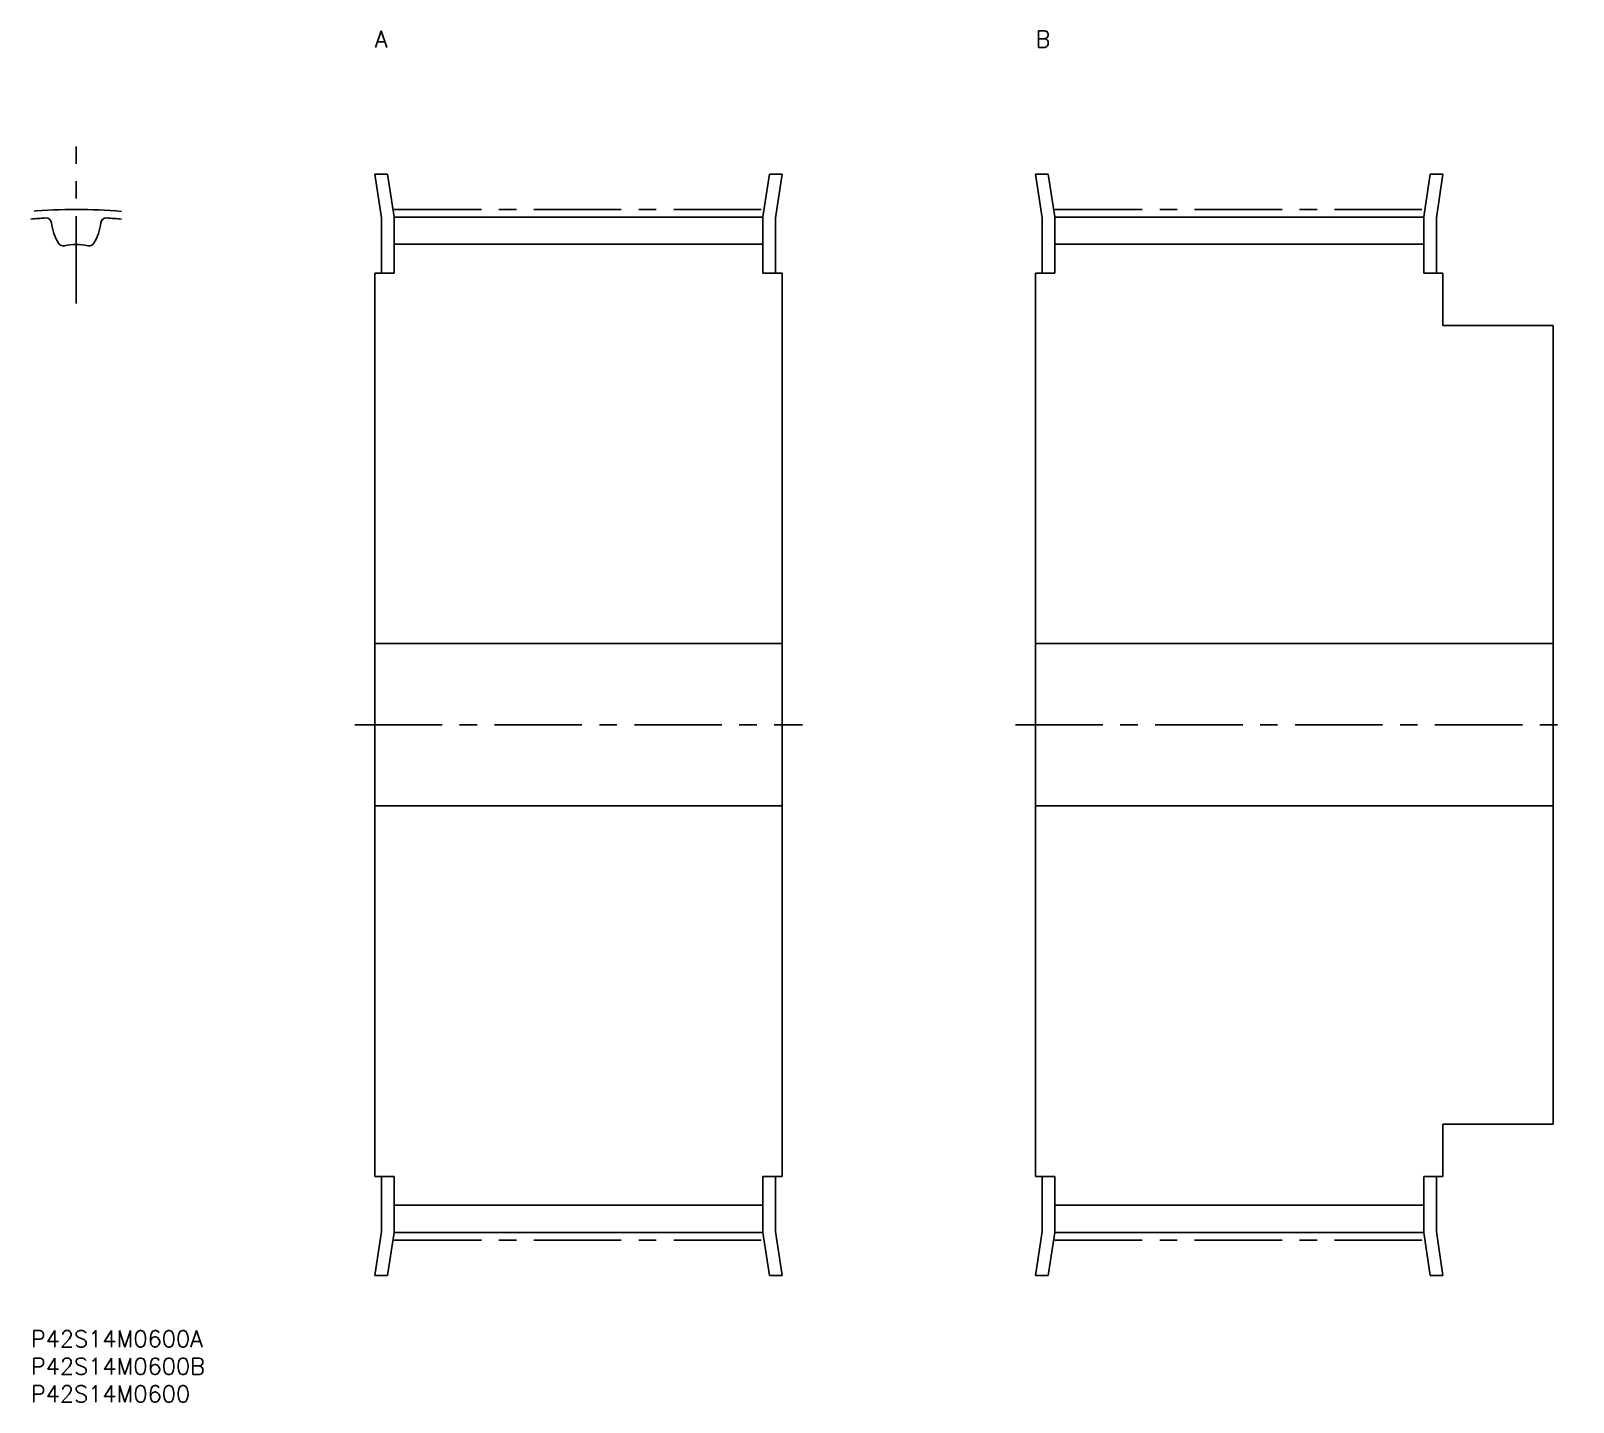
# Model space of a CAD drawing. Extents: x 0 to 280, y -13 to 236.
import ezdxf

# ---------------------------------------------------------------- set-up
doc = ezdxf.new("R2010")
doc.units = 0
doc.header["$LTSCALE"] = 0.5
doc.linetypes.add('CENTER', pattern=[50.8, 31.75, -6.35, 6.35, -6.35])
for name, color, linetype in [('MSM_CENTER', 1, 'CENTER'), ('MSM_CONTINUOUS', 7, 'CONTINUOUS'), ('MSM_PART_NUMBER', 7, 'CONTINUOUS')]:
    doc.layers.add(name, color=color, linetype=linetype)
doc.styles.get("Standard").update_dxf_attribs({"font": 'txt.shx', "height": 3, "bigfont": 'bigfont.shx'})

# ---------------------------------------------------------------- blocks, each defined once
blk = doc.blocks.new('*U31')
at = {"layer": 'MSM_PART_NUMBER'}
blk.add_text('P42S14M0600A', height=3, dxfattribs=at).set_placement((0, -3))
blk = doc.blocks.new('*U32')
at = {"layer": 'MSM_PART_NUMBER'}
blk.add_text('P42S14M0600B', height=3, dxfattribs=at).set_placement((0, -8))
blk = doc.blocks.new('*U33')
at = {"layer": 'MSM_PART_NUMBER'}
blk.add_text('P42S14M0600', height=3, dxfattribs=at).set_placement((0, -13))
blk = doc.blocks.new('*U34')
at = {"layer": 'MSM_PART_NUMBER'}
blk.add_text('A', height=3, dxfattribs=at).set_placement((62.47, 233))
blk = doc.blocks.new('*U35')
at = {"layer": 'MSM_PART_NUMBER'}
blk.add_text('B', height=3, dxfattribs=at).set_placement((182.47, 233))

msp = doc.modelspace()

# ---------------------------------------------------------------- linework, layer by layer
at = {"layer": 'MSM_CENTER'}
for p, q in [((8.23, 186.48), (8.23, 215)), ((65.97, 203.59), (132.97, 203.59)), ((185.97, 203.59), (252.97, 203.59)), ((58.82, 110), (140.12, 110)), ((178.82, 110), (280.12, 110)), ((65.97, 16.41), (132.97, 16.41)), ((185.97, 16.41), (252.97, 16.41))]:
    msp.add_line(p, q, dxfattribs=at)
msp.add_arc((8.23, 110), 93.58, 84.9525, 95.0475, dxfattribs=at)
at = {"layer": 'MSM_CONTINUOUS'}
for p, q in [((64.79, 210), (62.47, 210)), ((62.47, 210), (63.67, 202.03)), ((65.97, 202.2), (64.79, 210)), ((134.14, 210), (132.97, 202.2)), ((136.47, 210), (134.14, 210)), ((135.27, 202.03), (136.47, 210)), ((184.79, 210), (182.47, 210)), ((182.47, 210), (183.67, 202.03)), ((185.97, 202.2), (184.79, 210)), ((254.14, 210), (252.97, 202.2)), ((256.47, 210), (254.14, 210)), ((255.27, 202.03), (256.47, 210)), ((63.67, 202.03), (63.67, 192)), ((65.97, 192), (65.97, 202.2)), ((65.97, 202.19), (132.97, 202.19)), ((132.97, 202.2), (132.97, 192)), ((135.27, 192), (135.27, 202.03)), ((183.67, 202.03), (183.67, 192)), ((185.97, 192), (185.97, 202.2)), ((185.97, 202.19), (252.97, 202.19)), ((252.97, 202.2), (252.97, 192)), ((255.27, 192), (255.27, 202.03)), ((132.97, 197.24), (65.97, 197.24)), ((252.97, 197.24), (185.97, 197.24)), ((62.47, 192), (62.47, 28)), ((65.97, 192), (62.47, 192)), ((136.47, 192), (132.97, 192)), ((136.47, 28), (136.47, 192)), ((182.47, 192), (182.47, 28)), ((185.97, 192), (182.47, 192)), ((256.47, 192), (252.97, 192)), ((256.47, 182.5), (256.47, 192)), ((276.47, 182.5), (256.47, 182.5)), ((276.47, 37.5), (276.47, 182.5)), ((136.47, 124.75), (62.47, 124.75)), ((276.47, 124.75), (182.47, 124.75)), ((62.47, 95.25), (136.47, 95.25)), ((182.47, 95.25), (276.47, 95.25)), ((256.47, 28), (256.47, 37.5)), ((256.47, 37.5), (276.47, 37.5)), ((62.47, 28), (65.97, 28)), ((63.67, 28), (63.67, 17.97)), ((65.97, 17.8), (65.97, 28)), ((132.97, 28), (132.97, 17.8)), ((132.97, 28), (136.47, 28)), ((135.27, 17.97), (135.27, 28)), ((182.47, 28), (185.97, 28)), ((183.67, 28), (183.67, 17.97)), ((185.97, 17.8), (185.97, 28)), ((252.97, 28), (252.97, 17.8)), ((252.97, 28), (256.47, 28)), ((255.27, 17.97), (255.27, 28)), ((65.97, 22.76), (132.97, 22.76)), ((185.97, 22.76), (252.97, 22.76)), ((63.67, 17.97), (62.47, 10)), ((64.79, 10), (65.97, 17.8)), ((65.97, 17.81), (132.97, 17.81)), ((132.97, 17.8), (134.14, 10)), ((136.47, 10), (135.27, 17.97)), ((183.67, 17.97), (182.47, 10)), ((184.79, 10), (185.97, 17.8)), ((185.97, 17.81), (252.97, 17.81)), ((252.97, 17.8), (254.14, 10)), ((256.47, 10), (255.27, 17.97)), ((62.47, 10), (64.79, 10)), ((134.14, 10), (136.47, 10)), ((182.47, 10), (184.79, 10)), ((254.14, 10), (256.47, 10))]:
    msp.add_line(p, q, dxfattribs=at)
for centre, radius, start, end in [((8.23, 110), 92.19, 93.447, 95.1244), ((2.75, 201.02), 1, 6.6235, 93.447), ((13.72, 201.02), 1, 86.553, 173.3765), ((8.23, 110), 92.19, 84.8756, 86.553), ((12.78, 202.19), 9.1, 186.6235, 211.4746), ((3.68, 202.19), 9.1, 328.5254, 353.3765), ((5.88, 197.96), 1, 211.4746, 283.5027), ((8.23, 188.13), 9.1, 76.4973, 103.5027), ((10.59, 197.96), 1, 256.4973, 328.5254)]:
    msp.add_arc(centre, radius, start, end, dxfattribs=at)

# ---------------------------------------------------------------- block references
for name in ['*U34', '*U35', '*U31', '*U32', '*U33']:
    msp.add_blockref(name, (0, 0), dxfattribs=at)

doc.saveas('drawing.dxf')
